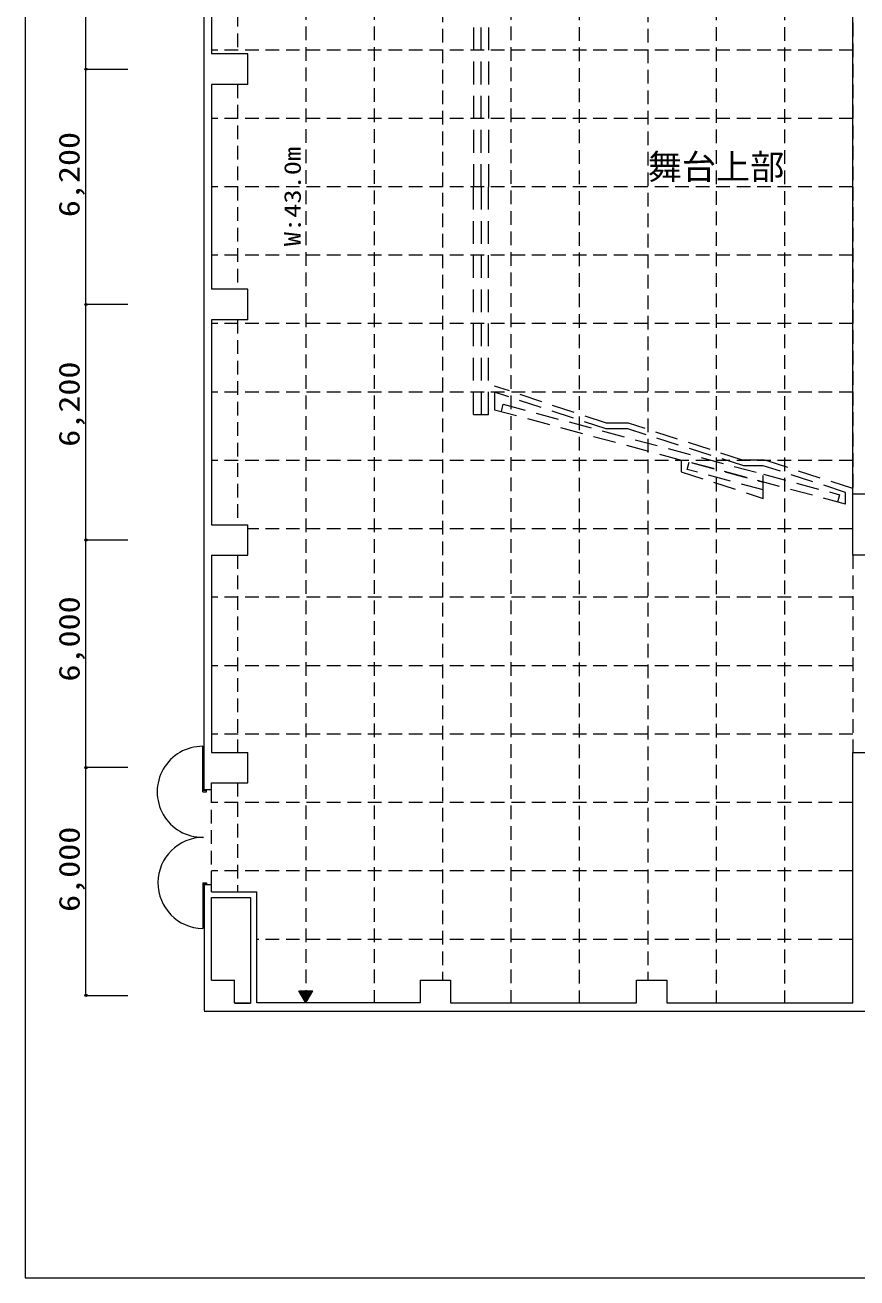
# Model space of a CAD drawing. Units: millimetres on the paper, enlarged 1000 times, with parts at other scales. Extents: x -168458 to 111542, y -102054 to 93946.
# Drawn here: x -168458 to -95362, y -102054 to 7961 of the extents above; entities that cross this region are included whole.
import ezdxf
from ezdxf.enums import TextEntityAlignment as Align

# ---------------------------------------------------------------- set-up
doc = ezdxf.new("R2010")
doc.units = ezdxf.units.MM
doc.header["$LTSCALE"] = 1000
for name, pattern in [('CHAIN2', [12, 9, -1, 1, -1]), ('DASHED1', [1.8, 1.2, -0.6]), ('DASHED2', [3, 2, -1])]:
    doc.linetypes.add(name, pattern=pattern)
for name, color, linetype, lineweight in [('1-0_130', 7, 'Continuous', 9), ('1-1_155', 4, 'Continuous', 9), ('F-0', 7, 'Continuous', 9)]:
    doc.layers.add(name, color=color, linetype=linetype, lineweight=lineweight)
doc.layers.add('1-A', color=7, linetype='Continuous')
doc.styles.add('HG創英角ｺﾞｼｯｸUB', font='')
doc.styles.add('ＭＳ ゴシック', font='')
doc.styles.get('HG創英角ｺﾞｼｯｸUB').set_extended_font_data('HG創英角ｺﾞｼｯｸUB')
doc.styles.get('ＭＳ ゴシック').set_extended_font_data('MS Gothic')

msp = doc.modelspace()

# ---------------------------------------------------------------- linework, layer by layer
at = {"layer": '1-0_130', "color": 4, "linetype": 'DASHED1'}
for p, q in [((-143786, 65422), (-143786, -77911)), ((-137779, 65422), (-137779, -77911)), ((-125765, 65422), (-125765, -77911)), ((-119757, 65389), (-119757, -77911)), ((-107743, 65389), (-107743, -77911)), ((-101736, 65389), (-101736, -77911)), ((-131772, 63422), (-131772, -75911)), ((-113750, 63422), (-113750, -75911)), ((-149793, 23422), (-149793, 5422)), ((-95729, 20756), (-95729, -33244)), ((-95729, 5769), (-152062, 5769)), ((-149793, 2756), (-149793, -15244)), ((-95729, -238), (-152062, -238)), ((-95729, -6245), (-152062, -6245)), ((-95729, -12252), (-152062, -12252)), ((-95729, -18259), (-152062, -18259)), ((-149793, -17911), (-149793, -35911)), ((-95729, -24266), (-152062, -24266)), ((-95729, -30274), (-152062, -30274)), ((-95729, -36281), (-148895, -36281)), ((-149793, -38578), (-149793, -55911)), ((-95729, -38578), (-95729, -55911)), ((-95729, -42288), (-152062, -42288)), ((-95729, -48295), (-152062, -48295)), ((-95729, -54302), (-152062, -54302)), ((-152062, -67536), (-152062, -59203)), ((-149793, -58578), (-149793, -68161)), ((-95729, -60309), (-152062, -60309)), ((-95729, -66316), (-152062, -66316)), ((-95729, -72323), (-148083, -72323))]:
    msp.add_line(p, q, dxfattribs=at)
at = {"layer": '1-0_130'}
for p, q in [((-152729, -59203), (-152729, 46714)), ((-95729, -38578), (-95729, 26089)), ((-152062, 23422), (-152062, 5422)), ((-152062, 2756), (-152062, -15244)), ((-148895, 2756), (-152062, 2756)), ((-148895, -15244), (-152062, -15244)), ((-148895, -17911), (-148895, -15244)), ((-152062, -17911), (-152062, -35911)), ((-148895, -17911), (-152062, -17911)), ((-94395, -33244), (-95729, -33244)), ((-152062, -35911), (-148895, -35911)), ((-148895, -38578), (-148895, -35911)), ((-152062, -38578), (-152062, -55911)), ((-152062, -38578), (-148895, -38578)), ((-93929, -38578), (-95729, -38578)), ((-152062, -55911), (-148895, -55911)), ((-95729, -77911), (-95729, -55911)), ((-95729, -55911), (-93929, -55911)), ((-152512, -59253), (-152845, -59253)), ((-152062, -59203), (-152729, -59203)), ((-152062, -59203), (-152062, -58578)), ((-152512, -67486), (-152845, -67486)), ((-152062, -67536), (-152729, -67536)), ((-152729, -67536), (-152729, -78578)), ((-152062, -68161), (-152062, -67536)), ((-152062, -68161), (-148083, -68161)), ((-148083, -77911), (-148083, -68161)), ((-152062, -75911), (-152062, -68661)), ((-152062, -68661), (-148649, -68661)), ((-148649, -68661), (-148649, -77912)), ((-152062, -75911), (-150062, -75911)), ((-150062, -77911), (-150062, -75911)), ((-144398, -76850), (-143174, -76850)), ((-143786, -77911), (-144398, -76850)), ((-143193, -76884), (-144379, -76884)), ((-143215, -76922), (-144357, -76922)), ((-143236, -76959), (-144335, -76959)), ((-143258, -76997), (-144314, -76997)), ((-143786, -77911), (-143174, -76850)), ((-133729, -75911), (-131062, -75911)), ((-133729, -75911), (-133729, -77911)), ((-131062, -75911), (-131062, -77911)), ((-114729, -75911), (-112062, -75911)), ((-114729, -77911), (-114729, -75911)), ((-112062, -75911), (-112062, -77911)), ((-150062, -77911), (-148733, -77911)), ((-150060, -77912), (-148649, -77912)), ((-133729, -77911), (-148083, -77911)), ((-143280, -77034), (-144292, -77034)), ((-143301, -77072), (-144270, -77072)), ((-143323, -77109), (-144249, -77109)), ((-143345, -77147), (-144227, -77147)), ((-143366, -77184), (-144206, -77184)), ((-143388, -77222), (-144184, -77222)), ((-143410, -77259), (-144162, -77259)), ((-143431, -77297), (-144141, -77297)), ((-143453, -77334), (-144119, -77334)), ((-143475, -77372), (-144097, -77372)), ((-143496, -77409), (-144076, -77409)), ((-143518, -77447), (-144054, -77447)), ((-143540, -77484), (-144032, -77484)), ((-143561, -77522), (-144011, -77522)), ((-143583, -77559), (-143989, -77559)), ((-143605, -77597), (-143967, -77597)), ((-143626, -77634), (-143946, -77634)), ((-143648, -77672), (-143924, -77672)), ((-143669, -77709), (-143902, -77709)), ((-143691, -77747), (-143881, -77747)), ((-143713, -77784), (-143859, -77784)), ((-143734, -77822), (-143837, -77822)), ((-143756, -77859), (-143816, -77859)), ((-143778, -77897), (-143794, -77897)), ((-131062, -77911), (-114729, -77911)), ((-112062, -77911), (-95729, -77911)), ((-92995, -78644), (-152729, -78644))]:
    msp.add_line(p, q, dxfattribs=at)
at = {"layer": '1-0_130', "linetype": 'DASHED2'}
for p, q in [((-129060, 13755), (-129060, -6245)), ((-128393, -6245), (-128393, 13755)), ((-127729, 13755), (-127729, -6245)), ((-129060, -26245), (-129060, -6245)), ((-128393, -6245), (-128393, -26245)), ((-127729, -26245), (-127729, -6245)), ((-129060, -26245), (-127729, -26245)), ((-127210, -25817), (-103592, -32167)), ((-126608, -25979), (-126435, -25335)), ((-126435, -25335), (-103570, -31482)), ((-96375, -34107), (-110809, -30226)), ((-96375, -33071), (-103589, -30731)), ((-103589, -33604), (-103589, -30731)), ((-103570, -31482), (-96903, -33275)), ((-96903, -33275), (-97076, -33919)), ((-96375, -34107), (-96375, -33071))]:
    msp.add_line(p, q, dxfattribs=at)
at = {"layer": '1-0_130'}
for points in [[(-148895, 2756), (-148895, 5422), (-152062, 5422)], [(-152845, -59369), (-152845, -59253), (-152845, -55369)], [(-152062, -58578), (-148895, -58578), (-148895, -55911)], [(-152845, -59369), (-152512, -59369), (-152512, -59253)], [(-152845, -67369), (-152845, -67486), (-152845, -71369)], [(-152845, -67369), (-152512, -67369), (-152512, -67486)]]:
    msp.add_lwpolyline(points, dxfattribs=at)
at = {"layer": '1-0_130', "linetype": 'DASHED2'}
for points in [[(-115431, -27007), (-117359, -27007), (-127210, -23736)], [(-115482, -27507), (-117408, -27507), (-127210, -24263), (-127210, -25817)], [(-95735, -32745), (-103511, -30231), (-105410, -30231), (-115431, -27007)], [(-103589, -30731), (-105313, -30731), (-115482, -27507)], [(-110809, -30226), (-110809, -31262), (-103589, -33604)], [(-103589, -32858), (-110281, -31058), (-110108, -30415)]]:
    msp.add_lwpolyline(points, dxfattribs=at)
at = {"layer": '1-0_130'}
for centre, start, end in [((-152845, -59369), 89.95843, 270), ((-152779, -67369), 90, 269.02898)]:
    msp.add_arc(centre, 4000, start, end, dxfattribs=at)
at = {"layer": '1-1_155'}
msp.add_line((-163106, -77244), (-163106, 64756), dxfattribs=at)
at = {"layer": '1-1_155', "linetype": 'CHAIN2'}
for p, q in [((-163106, 4089), (-159426, 4089)), ((-159426, -16578), (-163106, -16578)), ((-163106, -37244), (-159426, -37244)), ((-159426, -57244), (-163106, -57244)), ((-163106, -77244), (-159426, -77244))]:
    msp.add_line(p, q, dxfattribs=at)
at = {"layer": '1-1_155'}
for centre in [(-163106, 4089), (-163106, -16578), (-163106, -37244), (-163106, -57244), (-163106, -77244)]:
    msp.add_circle(centre, 100, dxfattribs=at)
at = {"layer": 'F-0'}
msp.add_line((-168458, -102054), (111542, -102054), dxfattribs=at)
msp.add_lwpolyline([(111542, 93946), (-168458, 93946), (-168458, -102054)], dxfattribs=at)

# ---------------------------------------------------------------- texts
at = {"layer": '1-0_130', "style": 'ＭＳ ゴシック', "width": 1.25}
msp.add_text('W:43.0m', height=1466, rotation=90, dxfattribs=at).set_placement((-143786, -11457), align=Align.BOTTOM_LEFT)
at = {"layer": '1-1_155', "style": 'ＭＳ ゴシック', "width": 1.2}
for s, p in [('6,200', (-163119, -8906)), ('6,200', (-163115, -29069)), ('6,000', (-163110, -49682)), ('6,000', (-163106, -69909))]:
    msp.add_text(s, height=1833, rotation=90, dxfattribs=at).set_placement(p, align=Align.BOTTOM_LEFT)
at = {"layer": '1-A', "style": 'HG創英角ｺﾞｼｯｸUB'}
msp.add_text('舞台上部', height=2199, dxfattribs=at).set_placement((-113743, -6245), align=Align.BOTTOM_LEFT)

doc.saveas('drawing.dxf')
